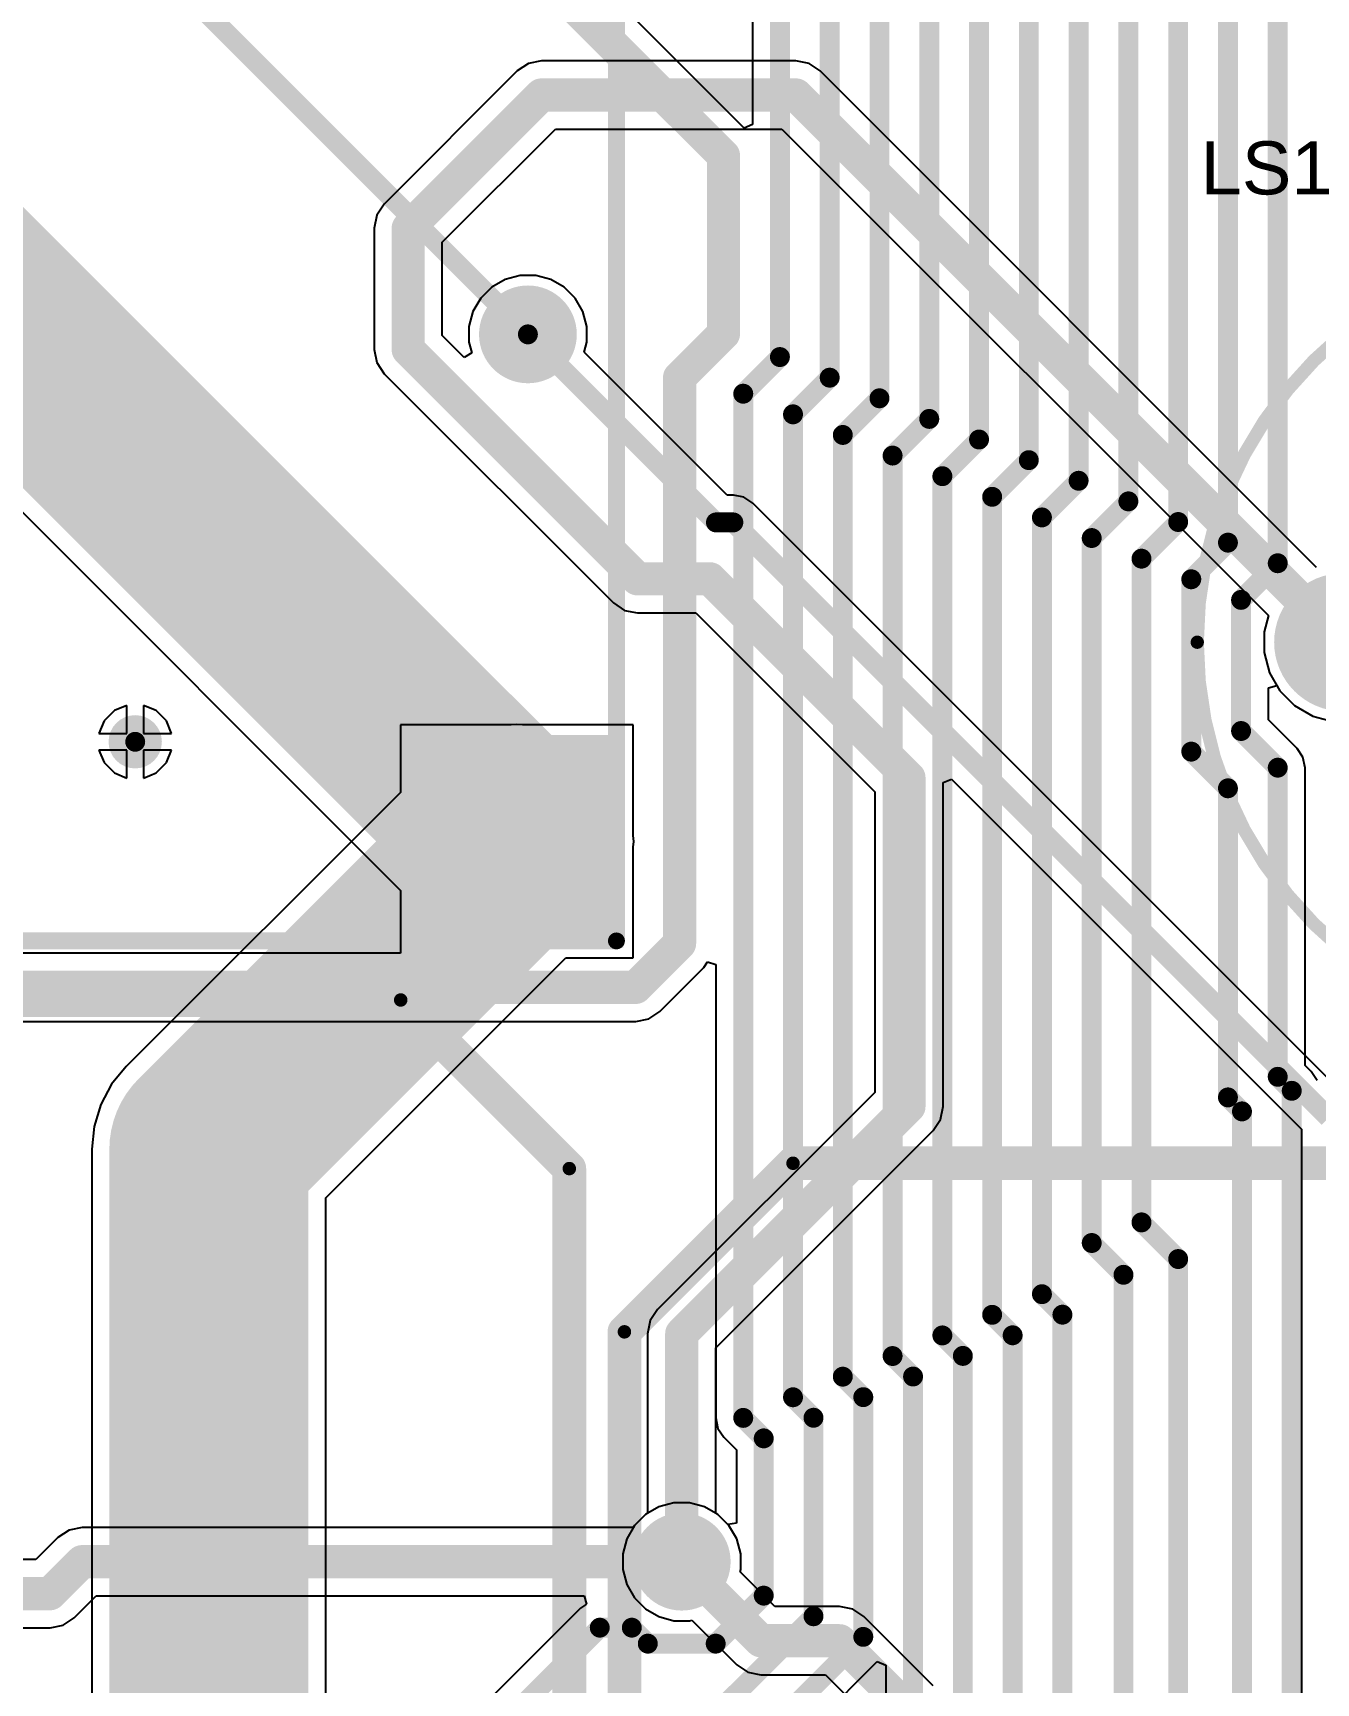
# Model space of a CAD drawing. Header units: inches. Extents: x -0.01 to 4.3, y -0.01 to 7.88.
# Drawn here: x 1.809 to 2.57, y 2.296 to 3.275 of the extents above; entities that cross this region are included whole.
import ezdxf

# ---------------------------------------------------------------- set-up
doc = ezdxf.new("R2010")
doc.units = ezdxf.units.IN
doc.header["$MEASUREMENT"] = 0
for name, color, linetype in [('Bottom Layer', 5, 'Continuous'), ('Bottom Solder', 6, 'Continuous'), ('Multi-Layer', 9, 'Continuous'), ('Pad Holes', 156, 'Continuous'), ('Route Tool Path', 56, 'Continuous'), ('Top Layer', 1, 'Continuous'), ('Top Overlay', 2, 'Continuous'), ('Top Solder', 216, 'Continuous'), ('Via Holes', 16, 'Continuous')]:
    doc.layers.add(name, color=color, linetype=linetype)
doc.styles.add('Arial', font='', dxfattribs={"height": 0.2})
doc.styles.get('Arial').set_extended_font_data('Arial')

# ---------------------------------------------------------------- blocks, each defined once
blk = doc.blocks.new('B______12___25')
at = {"layer": 'Bottom Layer'}
h = blk.add_hatch(color=5, dxfattribs=at)
edge = h.paths.add_edge_path()
edge.add_arc((-0.14961, 0), 0.037, 0, 360)
h = blk.add_hatch(color=5, dxfattribs=at)
edge = h.paths.add_edge_path()
edge.add_arc((0.14961, 0), 0.037, 0, 360)
at = {"layer": 'Bottom Solder'}
h = blk.add_hatch(color=6, dxfattribs=at)
edge = h.paths.add_edge_path()
edge.add_arc((-0.14961, 0), 0.041, 0, 360)
h = blk.add_hatch(color=6, dxfattribs=at)
edge = h.paths.add_edge_path()
edge.add_arc((0.14961, 0), 0.041, 0, 360)
at = {"layer": 'Multi-Layer'}
h = blk.add_hatch(color=9, dxfattribs=at)
edge = h.paths.add_edge_path()
edge.add_arc((-0.14961, 0), 0.037, 0, 360)
h = blk.add_hatch(color=9, dxfattribs=at)
edge = h.paths.add_edge_path()
edge.add_arc((0.14961, 0), 0.037, 0, 360)
at = {"layer": 'Pad Holes'}
h = blk.add_hatch(color=7, dxfattribs=at)
edge = h.paths.add_edge_path()
edge.add_arc((-0.14961, 0), 0.02, 0, 360)
h = blk.add_hatch(color=7, dxfattribs=at)
edge = h.paths.add_edge_path()
edge.add_arc((0.14961, 0), 0.02, 0, 360)
at = {"layer": 'Top Layer'}
h = blk.add_hatch(color=1, dxfattribs=at)
edge = h.paths.add_edge_path()
edge.add_arc((-0.14961, 0), 0.037, 0, 360)
h = blk.add_hatch(color=1, dxfattribs=at)
edge = h.paths.add_edge_path()
edge.add_arc((0.14961, 0), 0.037, 0, 360)
at = {"layer": 'Top Solder'}
h = blk.add_hatch(color=216, dxfattribs=at)
edge = h.paths.add_edge_path()
edge.add_arc((-0.14961, 0), 0.041, 0, 360)
h = blk.add_hatch(color=216, dxfattribs=at)
edge = h.paths.add_edge_path()
edge.add_arc((0.14961, 0), 0.041, 0, 360)
at = {"layer": 'Top Overlay'}
for points in [[(0.23622, 0, 0.00787, 0.00787, 1), (-0.23622, 0, 0.00787, 0.00787, 1)], [(-0.23819, 0, 0.00394, 0.00394, 1), (-0.23425, 0, 0.00394, 0.00394, 1)], [(0.23425, 0, 0.00394, 0.00394, 1), (0.23819, 0, 0.00394, 0.00394, 1)]]:
    blk.add_lwpolyline(points, format="xyseb", close=True, dxfattribs=at)
blk = doc.blocks.new('DC_DC_B_____33')
at = {"layer": 'Bottom Layer'}
blk.add_hatch(color=5, dxfattribs=at).paths.add_polyline_path([(0, 0.90551), (0.11811, 0.90551), (0.11811, 0.7874), (0, 0.7874)])
at = {"layer": 'Bottom Solder'}
blk.add_hatch(color=6, dxfattribs=at).paths.add_polyline_path([(-0.004, 0.90951), (0.12211, 0.90951), (0.12211, 0.7834), (-0.004, 0.7834)])
at = {"layer": 'Multi-Layer'}
blk.add_hatch(color=9, dxfattribs=at).paths.add_polyline_path([(0, 0.90551), (0.11811, 0.90551), (0.11811, 0.7874), (0, 0.7874)])
at = {"layer": 'Pad Holes'}
h = blk.add_hatch(color=7, dxfattribs=at)
edge = h.paths.add_edge_path()
edge.add_arc((0.05906, 0.84646), 0.02953, 0, 360)
at = {"layer": 'Top Layer'}
blk.add_hatch(color=1, dxfattribs=at).paths.add_polyline_path([(0, 0.90551), (0.11811, 0.90551), (0.11811, 0.7874), (0, 0.7874)])
at = {"layer": 'Top Solder'}
blk.add_hatch(color=216, dxfattribs=at).paths.add_polyline_path([(-0.004, 0.90951), (0.12211, 0.90951), (0.12211, 0.7834), (-0.004, 0.7834)])
at = {"layer": 'Top Overlay'}
for points in [[(2.12598, 0.90551, 0.01, 0.01, 0), (0, 0.90551, 0.01, 0.01, 0)], [(0, 0.90551, 0.01, 0.01, 0), (0, 0, 0.01, 0.01, 0)]]:
    blk.add_lwpolyline(points, format="xyseb", dxfattribs=at)
blk.add_lwpolyline([(-0.0025, 0.90551, 0.005, 0.005, 1), (0.0025, 0.90551, 0.005, 0.005, 1)], format="xyseb", close=True, dxfattribs=at)
blk.add_lwpolyline([(-0.0025, 0.90551, 0.005, 0.005, 1), (0.0025, 0.90551, 0.005, 0.005, 1)], format="xyseb", close=True, dxfattribs=at)
blk = doc.blocks.new('M_______M____S______34')
at = {"layer": 'Route Tool Path'}
for points in [[(-0.95, 1.175, 0.008, 0.008, 0), (0.95, 1.175, 0.008, 0.008, 0)], [(0.95, 1.175, 0.008, 0.008, 0), (1.05, 1.075, 0.008, 0.008, 0)], [(1.05, -1.025, 0.008, 0.008, 0), (1.05, 1.075, 0.008, 0.008, 0)]]:
    blk.add_lwpolyline(points, format="xyseb", dxfattribs=at)
for points in [[(0.948, 1.175, 0.004, 0.004, 1), (0.952, 1.175, 0.004, 0.004, 1)], [(0.948, 1.175, 0.004, 0.004, 1), (0.952, 1.175, 0.004, 0.004, 1)], [(1.048, 1.075, 0.004, 0.004, 1), (1.052, 1.075, 0.004, 0.004, 1)], [(1.048, 1.075, 0.004, 0.004, 1), (1.052, 1.075, 0.004, 0.004, 1)]]:
    blk.add_lwpolyline(points, format="xyseb", close=True, dxfattribs=at)
at = {"layer": 'Top Overlay'}
for points in [[(-0.95, 1.175, 0.02, 0.02, 0), (0.95, 1.175, 0.02, 0.02, 0)], [(0.95, 1.175, 0.02, 0.02, 0), (1.05, 1.075, 0.02, 0.02, 0)], [(1.05, -1.025, 0.02, 0.02, 0), (1.05, 1.075, 0.02, 0.02, 0)]]:
    blk.add_lwpolyline(points, format="xyseb", dxfattribs=at)
for points in [[(0.945, 1.175, 0.01, 0.01, 1), (0.955, 1.175, 0.01, 0.01, 1)], [(0.945, 1.175, 0.01, 0.01, 1), (0.955, 1.175, 0.01, 0.01, 1)], [(1.045, 1.075, 0.01, 0.01, 1), (1.055, 1.075, 0.01, 0.01, 1)], [(1.045, 1.075, 0.01, 0.01, 1), (1.055, 1.075, 0.01, 0.01, 1)]]:
    blk.add_lwpolyline(points, format="xyseb", close=True, dxfattribs=at)
blk = doc.blocks.new('M_______M____S______35')
at = {"layer": 'Route Tool Path'}
for points in [[(-1.05, 1.075, 0.008, 0.008, 0), (-0.95, 1.175, 0.008, 0.008, 0)], [(-0.95, 1.175, 0.008, 0.008, 0), (0.95, 1.175, 0.008, 0.008, 0)], [(-1.05, -1.075, 0.008, 0.008, 0), (-1.05, 1.075, 0.008, 0.008, 0)]]:
    blk.add_lwpolyline(points, format="xyseb", dxfattribs=at)
for points in [[(-0.952, 1.175, 0.004, 0.004, 1), (-0.948, 1.175, 0.004, 0.004, 1)], [(-0.952, 1.175, 0.004, 0.004, 1), (-0.948, 1.175, 0.004, 0.004, 1)], [(-1.052, 1.075, 0.004, 0.004, 1), (-1.048, 1.075, 0.004, 0.004, 1)], [(-1.052, 1.075, 0.004, 0.004, 1), (-1.048, 1.075, 0.004, 0.004, 1)]]:
    blk.add_lwpolyline(points, format="xyseb", close=True, dxfattribs=at)
at = {"layer": 'Top Overlay'}
for points in [[(-1.05, 1.075, 0.02, 0.02, 0), (-0.95, 1.175, 0.02, 0.02, 0)], [(-0.95, 1.175, 0.02, 0.02, 0), (0.95, 1.175, 0.02, 0.02, 0)], [(-1.05, -1.075, 0.02, 0.02, 0), (-1.05, 1.075, 0.02, 0.02, 0)]]:
    blk.add_lwpolyline(points, format="xyseb", dxfattribs=at)
for points in [[(-0.955, 1.175, 0.01, 0.01, 1), (-0.945, 1.175, 0.01, 0.01, 1)], [(-0.955, 1.175, 0.01, 0.01, 1), (-0.945, 1.175, 0.01, 0.01, 1)], [(-1.055, 1.075, 0.01, 0.01, 1), (-1.045, 1.075, 0.01, 0.01, 1)], [(-1.055, 1.075, 0.01, 0.01, 1), (-1.045, 1.075, 0.01, 0.01, 1)]]:
    blk.add_lwpolyline(points, format="xyseb", close=True, dxfattribs=at)

msp = doc.modelspace()

# ---------------------------------------------------------------- hatches: boundary and pattern name
at = {"layer": 'Bottom Layer'}
h = msp.add_hatch(color=5, dxfattribs=at)
edge = h.paths.add_edge_path()
edge.add_arc((2.103, 3.096), 0.025, 0, 360)
h = msp.add_hatch(color=5, dxfattribs=at)
edge = h.paths.add_edge_path()
edge.add_arc((1.87008, 2.85433), 0.01181, 0, 360)
h = msp.add_hatch(color=5, dxfattribs=at)
edge = h.paths.add_edge_path()
edge.add_arc((2.19424, 2.368), 0.025, 0, 360)
at = {"layer": 'Bottom Solder'}
h = msp.add_hatch(color=6, dxfattribs=at)
edge = h.paths.add_edge_path()
edge.add_arc((2.103, 3.096), 0.029, 0, 360)
h = msp.add_hatch(color=6, dxfattribs=at)
edge = h.paths.add_edge_path()
edge.add_arc((1.87008, 2.85433), 0.01581, 0, 360)
h = msp.add_hatch(color=6, dxfattribs=at)
edge = h.paths.add_edge_path()
edge.add_arc((2.19424, 2.368), 0.029, 0, 360)
at = {"layer": 'Top Layer'}
h = msp.add_hatch(color=1, dxfattribs=at)
edge = h.paths.add_edge_path()
edge.add_arc((2.103, 3.096), 0.025, 0, 360)
h = msp.add_hatch(color=1, dxfattribs=at)
edge = h.paths.add_edge_path()
edge.add_arc((1.87008, 2.85433), 0.01181, 0, 360)
h = msp.add_hatch(color=1, dxfattribs=at)
edge = h.paths.add_edge_path()
edge.add_arc((2.19424, 2.368), 0.025, 0, 360)
at = {"layer": 'Top Solder'}
h = msp.add_hatch(color=216, dxfattribs=at)
edge = h.paths.add_edge_path()
edge.add_arc((2.103, 3.096), 0.029, 0, 360)
h = msp.add_hatch(color=216, dxfattribs=at)
edge = h.paths.add_edge_path()
edge.add_arc((1.87008, 2.85433), 0.01581, 0, 360)
h = msp.add_hatch(color=216, dxfattribs=at)
edge = h.paths.add_edge_path()
edge.add_arc((2.19424, 2.368), 0.029, 0, 360)
at = {"layer": 'Via Holes'}
h = msp.add_hatch(color=7, dxfattribs=at)
edge = h.paths.add_edge_path()
edge.add_arc((2.103, 3.096), 0.014, 0, 360)
h = msp.add_hatch(color=7, dxfattribs=at)
edge = h.paths.add_edge_path()
edge.add_arc((1.87008, 2.85433), 0.00591, 0, 360)
h = msp.add_hatch(color=7, dxfattribs=at)
edge = h.paths.add_edge_path()
edge.add_arc((2.19424, 2.368), 0.014, 0, 360)

# ---------------------------------------------------------------- linework, layer by layer
at = {"layer": 'Bottom Layer'}
for p, q in [((1.25015, 3.54345), (2.0274, 2.7662)), ((2.23625, 3.40437), (2.23625, 3.22043)), ((2.23125, 3.21836), (2.09021, 3.3594)), ((2.23625, 3.22043), (2.23125, 3.21836)), ((2.54221, 2.8863), (2.54721, 2.88764)), ((2.54721, 2.88764), (2.549, 2.88453)), ((2.54221, 2.86745), (2.54221, 2.8863)), ((2.549, 2.88453), (2.55776, 2.87578)), ((1.85772, 2.87282), (1.85159, 2.86669)), ((1.86508, 2.87587), (1.85772, 2.87282)), ((1.86508, 2.85933), (1.86508, 2.87587)), ((1.88243, 2.87282), (1.87508, 2.87587)), ((1.87508, 2.87587), (1.87508, 2.85933)), ((1.88857, 2.86669), (1.88243, 2.87282)), ((2.55776, 2.87578), (2.56847, 2.86959)), ((2.56847, 2.86959), (2.58043, 2.86639)), ((1.85159, 2.86669), (1.84854, 2.85933)), ((1.84854, 2.85933), (1.86508, 2.85933)), ((1.87508, 2.85933), (1.89162, 2.85933)), ((1.89162, 2.85933), (1.88857, 2.86669)), ((2.55921, 2.85045), (2.54221, 2.86745)), ((1.86508, 2.84933), (1.84854, 2.84933)), ((1.84854, 2.84933), (1.85159, 2.84198)), ((1.86508, 2.83279), (1.86508, 2.84933)), ((1.89162, 2.84933), (1.87508, 2.84933)), ((1.87508, 2.84933), (1.87508, 2.83279)), ((1.88857, 2.84198), (1.89162, 2.84933)), ((2.56272, 2.84519), (2.55921, 2.85045)), ((1.85159, 2.84198), (1.85772, 2.83584)), ((1.88243, 2.83584), (1.88857, 2.84198)), ((2.56396, 2.83898), (2.56272, 2.84519)), ((2.56396, 2.66235), (2.56396, 2.83898)), ((1.85772, 2.83584), (1.86508, 2.83279)), ((1.87508, 2.83279), (1.88243, 2.83584)), ((2.0274, 2.7662), (2.0274, 2.72889)), ((2.0274, 2.72889), (0.77872, 2.72889)), ((2.20727, 2.72039), (2.2095, 2.72373)), ((2.2095, 2.72373), (2.2145, 2.72221)), ((2.2145, 2.72221), (2.2145, 2.45329)), ((2.18123, 2.69436), (2.20727, 2.72039)), ((2.17467, 2.68997), (2.18123, 2.69436)), ((0.77034, 2.68843), (2.16693, 2.68843)), ((2.16693, 2.68843), (2.17467, 2.68997)), ((2.56752, 2.65878), (2.56396, 2.66235)), ((2.57104, 2.65352), (2.56752, 2.65878)), ((2.2145, 2.45329), (2.21573, 2.44708)), ((2.21573, 2.44708), (2.21925, 2.44182)), ((2.21925, 2.44182), (2.22665, 2.43442)), ((2.22665, 2.43442), (2.22665, 2.39094)), ((2.18073, 2.40061), (2.17275, 2.39601)), ((2.18964, 2.403), (2.18073, 2.40061)), ((2.19885, 2.403), (2.18964, 2.403)), ((2.20775, 2.40061), (2.19885, 2.403)), ((2.21573, 2.39601), (2.20775, 2.40061)), ((1.83856, 2.38823), (1.83082, 2.38669)), ((2.16551, 2.38823), (1.83856, 2.38823)), ((2.16624, 2.38949), (2.16551, 2.38823)), ((2.17275, 2.39601), (2.16624, 2.38949)), ((2.22165, 2.39009), (2.21573, 2.39601)), ((2.22665, 2.39094), (2.22165, 2.39009)), ((1.82425, 2.38231), (1.81118, 2.36923)), ((1.83082, 2.38669), (1.82425, 2.38231)), ((1.81118, 2.36923), (1.49273, 2.36923)), ((1.83387, 2.33469), (1.84694, 2.34777)), ((1.84694, 2.34777), (2.13629, 2.34777)), ((2.13415, 2.34033), (2.0809, 2.28708)), ((2.13781, 2.34277), (2.13415, 2.34033)), ((2.13629, 2.34777), (2.13781, 2.34277)), ((1.81956, 2.32877), (1.8273, 2.33031)), ((1.8273, 2.33031), (1.83387, 2.33469)), ((1.49273, 2.32877), (1.81956, 2.32877)), ((2.20179, 2.20034), (2.31023, 2.30877)), ((2.31023, 2.30877), (2.31523, 2.3067)), ((2.31523, 2.3067), (2.31523, 2.19168))]:
    msp.add_line(p, q, dxfattribs=at)
for points in [[(1.73796, 3.68304, 0.01969, 0.01969, 0), (2.219, 3.202, 0.01969, 0.01969, 0)], [(1.29921, 3.59252, 0.11811, 0.11811, 0), (2.09646, 2.79528, 0.11811, 0.11811, 0)], [(1.7419, 3.4571, 0.01181, 0.01181, 0), (2.103, 3.096, 0.01181, 0.01181, 0)], [(2.25246, 3.08255, 0.01181, 0.01181, 0), (2.25246, 3.40437, 0.01181, 0.01181, 0)], [(2.28199, 3.07032, 0.01181, 0.01181, 0), (2.28199, 3.39214, 0.01181, 0.01181, 0)], [(2.31152, 3.05809, 0.01181, 0.01181, 0), (2.31152, 3.37991, 0.01181, 0.01181, 0)], [(2.34105, 3.04586, 0.01181, 0.01181, 0), (2.34105, 3.36768, 0.01181, 0.01181, 0)], [(2.37057, 3.03363, 0.01181, 0.01181, 0), (2.37057, 3.35545, 0.01181, 0.01181, 0)], [(2.4001, 3.0214, 0.01181, 0.01181, 0), (2.4001, 3.34322, 0.01181, 0.01181, 0)], [(2.42963, 3.00917, 0.01181, 0.01181, 0), (2.42963, 3.33099, 0.01181, 0.01181, 0)], [(2.45916, 2.99694, 0.01181, 0.01181, 0), (2.45916, 3.31876, 0.01181, 0.01181, 0)], [(2.48868, 2.9847, 0.01181, 0.01181, 0), (2.48868, 3.30653, 0.01181, 0.01181, 0)], [(2.51821, 2.97247, 0.01181, 0.01181, 0), (2.51821, 3.29429, 0.01181, 0.01181, 0)], [(2.54774, 2.96024, 0.01181, 0.01181, 0), (2.54774, 3.28206, 0.01181, 0.01181, 0)], [(2.219, 3.09641, 0.01969, 0.01969, 0), (2.219, 3.202, 0.01969, 0.01969, 0)], [(2.19296, 3.07037, 0.01969, 0.01969, 0), (2.219, 3.09641, 0.01969, 0.01969, 0)], [(2.23072, 3.0608, 0.01181, 0.01181, 0), (2.25246, 3.08255, 0.01181, 0.01181, 0)], [(2.19296, 2.7347, 0.01969, 0.01969, 0), (2.19296, 3.07037, 0.01969, 0.01969, 0)], [(2.26024, 3.04857, 0.01181, 0.01181, 0), (2.28199, 3.07032, 0.01181, 0.01181, 0)], [(2.23072, 2.45329, 0.01181, 0.01181, 0), (2.23072, 3.0608, 0.01181, 0.01181, 0)], [(2.28977, 3.03634, 0.01181, 0.01181, 0), (2.31152, 3.05809, 0.01181, 0.01181, 0)], [(2.26024, 2.46552, 0.01181, 0.01181, 0), (2.26024, 3.04857, 0.01181, 0.01181, 0)], [(2.3193, 3.02411, 0.01181, 0.01181, 0), (2.34105, 3.04586, 0.01181, 0.01181, 0)], [(2.28977, 2.47775, 0.01181, 0.01181, 0), (2.28977, 3.03634, 0.01181, 0.01181, 0)], [(2.34883, 3.01188, 0.01181, 0.01181, 0), (2.37057, 3.03363, 0.01181, 0.01181, 0)], [(2.3193, 2.48998, 0.01181, 0.01181, 0), (2.3193, 3.02411, 0.01181, 0.01181, 0)], [(2.37835, 2.99965, 0.01181, 0.01181, 0), (2.4001, 3.0214, 0.01181, 0.01181, 0)], [(2.34883, 2.50221, 0.01181, 0.01181, 0), (2.34883, 3.01188, 0.01181, 0.01181, 0)], [(2.40788, 2.98742, 0.01181, 0.01181, 0), (2.42963, 3.00917, 0.01181, 0.01181, 0)], [(2.37835, 2.51444, 0.01181, 0.01181, 0), (2.37835, 2.99965, 0.01181, 0.01181, 0)], [(2.43741, 2.97519, 0.01181, 0.01181, 0), (2.45916, 2.99694, 0.01181, 0.01181, 0)], [(2.40788, 2.52667, 0.01181, 0.01181, 0), (2.40788, 2.98742, 0.01181, 0.01181, 0)], [(2.46694, 2.96296, 0.01181, 0.01181, 0), (2.48868, 2.9847, 0.01181, 0.01181, 0)], [(2.43741, 2.55703, 0.01181, 0.01181, 0), (2.43741, 2.97519, 0.01181, 0.01181, 0)], [(2.49646, 2.95073, 0.01181, 0.01181, 0), (2.51821, 2.97247, 0.01181, 0.01181, 0)], [(2.46694, 2.56926, 0.01181, 0.01181, 0), (2.46694, 2.96296, 0.01181, 0.01181, 0)], [(2.52599, 2.9385, 0.01181, 0.01181, 0), (2.54774, 2.96024, 0.01181, 0.01181, 0)], [(2.49646, 2.8485, 0.01181, 0.01181, 0), (2.49646, 2.95073, 0.01181, 0.01181, 0)], [(2.52599, 2.86073, 0.01181, 0.01181, 0), (2.52599, 2.9385, 0.01181, 0.01181, 0)], [(2.52599, 2.86073, 0.01181, 0.01181, 0), (2.54774, 2.83898, 0.01181, 0.01181, 0)], [(2.49646, 2.8485, 0.01181, 0.01181, 0), (2.51821, 2.82675, 0.01181, 0.01181, 0)], [(2.54774, 2.65563, 0.01181, 0.01181, 0), (2.54774, 2.83898, 0.01181, 0.01181, 0)], [(2.51821, 2.6434, 0.01181, 0.01181, 0), (2.51821, 2.82675, 0.01181, 0.01181, 0)], [(2.16693, 2.70866, 0.01969, 0.01969, 0), (2.19296, 2.7347, 0.01969, 0.01969, 0)], [(0.77034, 2.70866, 0.01969, 0.01969, 0), (2.16693, 2.70866, 0.01969, 0.01969, 0)], [(2.54774, 2.65563, 0.01181, 0.01181, 0), (2.55606, 2.64732, 0.01181, 0.01181, 0)], [(2.55606, 0.85674, 0.01181, 0.01181, 0), (2.55606, 2.64732, 0.01181, 0.01181, 0)], [(2.51821, 2.6434, 0.01181, 0.01181, 0), (2.52653, 2.63509, 0.01181, 0.01181, 0)], [(2.52653, 0.92722, 0.01181, 0.01181, 0), (2.52653, 2.63509, 0.01181, 0.01181, 0)], [(2.46694, 2.56926, 0.01181, 0.01181, 0), (2.48868, 2.54752, 0.01181, 0.01181, 0)], [(2.43741, 2.55703, 0.01181, 0.01181, 0), (2.45626, 2.53818, 0.01181, 0.01181, 0)], [(2.48868, 2.04823, 0.01181, 0.01181, 0), (2.48868, 2.54752, 0.01181, 0.01181, 0)], [(2.45626, 0.99526, 0.01181, 0.01181, 0), (2.45626, 2.53818, 0.01181, 0.01181, 0)], [(2.40788, 2.52667, 0.01181, 0.01181, 0), (2.42003, 2.51452, 0.01181, 0.01181, 0)], [(2.37835, 2.51444, 0.01181, 0.01181, 0), (2.3905, 2.50229, 0.01181, 0.01181, 0)], [(2.42003, 2.05377, 0.01181, 0.01181, 0), (2.42003, 2.51452, 0.01181, 0.01181, 0)], [(2.34883, 2.50221, 0.01181, 0.01181, 0), (2.36098, 2.49006, 0.01181, 0.01181, 0)], [(2.3905, 2.14512, 0.01181, 0.01181, 0), (2.3905, 2.50229, 0.01181, 0.01181, 0)], [(2.3193, 2.48998, 0.01181, 0.01181, 0), (2.33145, 2.47783, 0.01181, 0.01181, 0)], [(2.36098, 2.17273, 0.01181, 0.01181, 0), (2.36098, 2.49006, 0.01181, 0.01181, 0)], [(2.28977, 2.47775, 0.01181, 0.01181, 0), (2.30192, 2.4656, 0.01181, 0.01181, 0)], [(2.33145, 2.18496, 0.01181, 0.01181, 0), (2.33145, 2.47783, 0.01181, 0.01181, 0)], [(2.26024, 2.46552, 0.01181, 0.01181, 0), (2.27239, 2.45337, 0.01181, 0.01181, 0)], [(2.30192, 2.3234, 0.01181, 0.01181, 0), (2.30192, 2.4656, 0.01181, 0.01181, 0)], [(2.23072, 2.45329, 0.01181, 0.01181, 0), (2.24287, 2.44114, 0.01181, 0.01181, 0)], [(2.27239, 2.33563, 0.01181, 0.01181, 0), (2.27239, 2.45337, 0.01181, 0.01181, 0)], [(2.24287, 2.34786, 0.01181, 0.01181, 0), (2.24287, 2.44114, 0.01181, 0.01181, 0)], [(1.81956, 2.349, 0.01969, 0.01969, 0), (1.83856, 2.368, 0.01969, 0.01969, 0)], [(1.83856, 2.368, 0.01969, 0.01969, 0), (2.19424, 2.368, 0.01969, 0.01969, 0)], [(1.464, 2.349, 0.01969, 0.01969, 0), (1.81956, 2.349, 0.01969, 0.01969, 0)], [(2.21438, 2.31938, 0.01181, 0.01181, 0), (2.24287, 2.34786, 0.01181, 0.01181, 0)], [(2.17809, 2.24133, 0.01181, 0.01181, 0), (2.27239, 2.33563, 0.01181, 0.01181, 0)], [(2.08762, 2.27086, 0.01181, 0.01181, 0), (2.14562, 2.32886, 0.01181, 0.01181, 0)], [(2.14562, 2.32886, 0.01181, 0.01181, 0), (2.16462, 2.32886, 0.01181, 0.01181, 0)], [(2.16462, 2.32886, 0.01181, 0.01181, 0), (2.1741, 2.31938, 0.01181, 0.01181, 0)], [(2.1741, 2.31938, 0.01181, 0.01181, 0), (2.21438, 2.31938, 0.01181, 0.01181, 0)], [(2.19033, 2.2118, 0.01181, 0.01181, 0), (2.30192, 2.3234, 0.01181, 0.01181, 0)]]:
    msp.add_lwpolyline(points, format="xyseb", dxfattribs=at)
for points in [[(2.21408, 3.202, 0.00984, 0.00984, 1), (2.22392, 3.202, 0.00984, 0.00984, 1)], [(2.21408, 3.202, 0.00984, 0.00984, 1), (2.22392, 3.202, 0.00984, 0.00984, 1)], [(2.21408, 3.09641, 0.00984, 0.00984, 1), (2.22392, 3.09641, 0.00984, 0.00984, 1)], [(2.21408, 3.09641, 0.00984, 0.00984, 1), (2.22392, 3.09641, 0.00984, 0.00984, 1)], [(2.10005, 3.096, 0.00591, 0.00591, 1), (2.10595, 3.096, 0.00591, 0.00591, 1)], [(2.24951, 3.08255, 0.00591, 0.00591, 1), (2.25542, 3.08255, 0.00591, 0.00591, 1)], [(2.24951, 3.08255, 0.00591, 0.00591, 1), (2.25542, 3.08255, 0.00591, 0.00591, 1)], [(2.18804, 3.07037, 0.00984, 0.00984, 1), (2.19788, 3.07037, 0.00984, 0.00984, 1)], [(2.18804, 3.07037, 0.00984, 0.00984, 1), (2.19788, 3.07037, 0.00984, 0.00984, 1)], [(2.27904, 3.07032, 0.00591, 0.00591, 1), (2.28494, 3.07032, 0.00591, 0.00591, 1)], [(2.27904, 3.07032, 0.00591, 0.00591, 1), (2.28494, 3.07032, 0.00591, 0.00591, 1)], [(2.22776, 3.0608, 0.00591, 0.00591, 1), (2.23367, 3.0608, 0.00591, 0.00591, 1)], [(2.22776, 3.0608, 0.00591, 0.00591, 1), (2.23367, 3.0608, 0.00591, 0.00591, 1)], [(2.30857, 3.05809, 0.00591, 0.00591, 1), (2.31447, 3.05809, 0.00591, 0.00591, 1)], [(2.30857, 3.05809, 0.00591, 0.00591, 1), (2.31447, 3.05809, 0.00591, 0.00591, 1)], [(2.25729, 3.04857, 0.00591, 0.00591, 1), (2.2632, 3.04857, 0.00591, 0.00591, 1)], [(2.25729, 3.04857, 0.00591, 0.00591, 1), (2.2632, 3.04857, 0.00591, 0.00591, 1)], [(2.33809, 3.04586, 0.00591, 0.00591, 1), (2.344, 3.04586, 0.00591, 0.00591, 1)], [(2.33809, 3.04586, 0.00591, 0.00591, 1), (2.344, 3.04586, 0.00591, 0.00591, 1)], [(2.28682, 3.03634, 0.00591, 0.00591, 1), (2.29272, 3.03634, 0.00591, 0.00591, 1)], [(2.28682, 3.03634, 0.00591, 0.00591, 1), (2.29272, 3.03634, 0.00591, 0.00591, 1)], [(2.36762, 3.03363, 0.00591, 0.00591, 1), (2.37353, 3.03363, 0.00591, 0.00591, 1)], [(2.36762, 3.03363, 0.00591, 0.00591, 1), (2.37353, 3.03363, 0.00591, 0.00591, 1)], [(2.31635, 3.02411, 0.00591, 0.00591, 1), (2.32225, 3.02411, 0.00591, 0.00591, 1)], [(2.31635, 3.02411, 0.00591, 0.00591, 1), (2.32225, 3.02411, 0.00591, 0.00591, 1)], [(2.39715, 3.0214, 0.00591, 0.00591, 1), (2.40305, 3.0214, 0.00591, 0.00591, 1)], [(2.39715, 3.0214, 0.00591, 0.00591, 1), (2.40305, 3.0214, 0.00591, 0.00591, 1)], [(2.34587, 3.01188, 0.00591, 0.00591, 1), (2.35178, 3.01188, 0.00591, 0.00591, 1)], [(2.34587, 3.01188, 0.00591, 0.00591, 1), (2.35178, 3.01188, 0.00591, 0.00591, 1)], [(2.42668, 3.00917, 0.00591, 0.00591, 1), (2.43258, 3.00917, 0.00591, 0.00591, 1)], [(2.42668, 3.00917, 0.00591, 0.00591, 1), (2.43258, 3.00917, 0.00591, 0.00591, 1)], [(2.3754, 2.99965, 0.00591, 0.00591, 1), (2.38131, 2.99965, 0.00591, 0.00591, 1)], [(2.3754, 2.99965, 0.00591, 0.00591, 1), (2.38131, 2.99965, 0.00591, 0.00591, 1)], [(2.4562, 2.99694, 0.00591, 0.00591, 1), (2.46211, 2.99694, 0.00591, 0.00591, 1)], [(2.4562, 2.99694, 0.00591, 0.00591, 1), (2.46211, 2.99694, 0.00591, 0.00591, 1)], [(2.40493, 2.98742, 0.00591, 0.00591, 1), (2.41083, 2.98742, 0.00591, 0.00591, 1)], [(2.40493, 2.98742, 0.00591, 0.00591, 1), (2.41083, 2.98742, 0.00591, 0.00591, 1)], [(2.48573, 2.9847, 0.00591, 0.00591, 1), (2.49164, 2.9847, 0.00591, 0.00591, 1)], [(2.48573, 2.9847, 0.00591, 0.00591, 1), (2.49164, 2.9847, 0.00591, 0.00591, 1)], [(2.43446, 2.97519, 0.00591, 0.00591, 1), (2.44036, 2.97519, 0.00591, 0.00591, 1)], [(2.43446, 2.97519, 0.00591, 0.00591, 1), (2.44036, 2.97519, 0.00591, 0.00591, 1)], [(2.51526, 2.97247, 0.00591, 0.00591, 1), (2.52116, 2.97247, 0.00591, 0.00591, 1)], [(2.51526, 2.97247, 0.00591, 0.00591, 1), (2.52116, 2.97247, 0.00591, 0.00591, 1)], [(2.46398, 2.96296, 0.00591, 0.00591, 1), (2.46989, 2.96296, 0.00591, 0.00591, 1)], [(2.46398, 2.96296, 0.00591, 0.00591, 1), (2.46989, 2.96296, 0.00591, 0.00591, 1)], [(2.54479, 2.96024, 0.00591, 0.00591, 1), (2.55069, 2.96024, 0.00591, 0.00591, 1)], [(2.54479, 2.96024, 0.00591, 0.00591, 1), (2.55069, 2.96024, 0.00591, 0.00591, 1)], [(2.49351, 2.95073, 0.00591, 0.00591, 1), (2.49942, 2.95073, 0.00591, 0.00591, 1)], [(2.49351, 2.95073, 0.00591, 0.00591, 1), (2.49942, 2.95073, 0.00591, 0.00591, 1)], [(2.52304, 2.9385, 0.00591, 0.00591, 1), (2.52894, 2.9385, 0.00591, 0.00591, 1)], [(2.52304, 2.9385, 0.00591, 0.00591, 1), (2.52894, 2.9385, 0.00591, 0.00591, 1)], [(2.52304, 2.86073, 0.00591, 0.00591, 1), (2.52894, 2.86073, 0.00591, 0.00591, 1)], [(2.52304, 2.86073, 0.00591, 0.00591, 1), (2.52894, 2.86073, 0.00591, 0.00591, 1)], [(2.06693, 2.79528, 0.05906, 0.05906, 1), (2.12598, 2.79528, 0.05906, 0.05906, 1)], [(2.49351, 2.8485, 0.00591, 0.00591, 1), (2.49942, 2.8485, 0.00591, 0.00591, 1)], [(2.49351, 2.8485, 0.00591, 0.00591, 1), (2.49942, 2.8485, 0.00591, 0.00591, 1)], [(2.54479, 2.83898, 0.00591, 0.00591, 1), (2.55069, 2.83898, 0.00591, 0.00591, 1)], [(2.54479, 2.83898, 0.00591, 0.00591, 1), (2.55069, 2.83898, 0.00591, 0.00591, 1)], [(2.51526, 2.82675, 0.00591, 0.00591, 1), (2.52116, 2.82675, 0.00591, 0.00591, 1)], [(2.51526, 2.82675, 0.00591, 0.00591, 1), (2.52116, 2.82675, 0.00591, 0.00591, 1)], [(2.18804, 2.7347, 0.00984, 0.00984, 1), (2.19788, 2.7347, 0.00984, 0.00984, 1)], [(2.18804, 2.7347, 0.00984, 0.00984, 1), (2.19788, 2.7347, 0.00984, 0.00984, 1)], [(2.16201, 2.70866, 0.00984, 0.00984, 1), (2.17185, 2.70866, 0.00984, 0.00984, 1)], [(2.16201, 2.70866, 0.00984, 0.00984, 1), (2.17185, 2.70866, 0.00984, 0.00984, 1)], [(2.54479, 2.65563, 0.00591, 0.00591, 1), (2.55069, 2.65563, 0.00591, 0.00591, 1)], [(2.54479, 2.65563, 0.00591, 0.00591, 1), (2.55069, 2.65563, 0.00591, 0.00591, 1)], [(2.5531, 2.64732, 0.00591, 0.00591, 1), (2.55901, 2.64732, 0.00591, 0.00591, 1)], [(2.5531, 2.64732, 0.00591, 0.00591, 1), (2.55901, 2.64732, 0.00591, 0.00591, 1)], [(2.51526, 2.6434, 0.00591, 0.00591, 1), (2.52116, 2.6434, 0.00591, 0.00591, 1)], [(2.51526, 2.6434, 0.00591, 0.00591, 1), (2.52116, 2.6434, 0.00591, 0.00591, 1)], [(2.52357, 2.63509, 0.00591, 0.00591, 1), (2.52948, 2.63509, 0.00591, 0.00591, 1)], [(2.52357, 2.63509, 0.00591, 0.00591, 1), (2.52948, 2.63509, 0.00591, 0.00591, 1)], [(2.46398, 2.56926, 0.00591, 0.00591, 1), (2.46989, 2.56926, 0.00591, 0.00591, 1)], [(2.46398, 2.56926, 0.00591, 0.00591, 1), (2.46989, 2.56926, 0.00591, 0.00591, 1)], [(2.43446, 2.55703, 0.00591, 0.00591, 1), (2.44036, 2.55703, 0.00591, 0.00591, 1)], [(2.43446, 2.55703, 0.00591, 0.00591, 1), (2.44036, 2.55703, 0.00591, 0.00591, 1)], [(2.48573, 2.54752, 0.00591, 0.00591, 1), (2.49164, 2.54752, 0.00591, 0.00591, 1)], [(2.48573, 2.54752, 0.00591, 0.00591, 1), (2.49164, 2.54752, 0.00591, 0.00591, 1)], [(2.45331, 2.53818, 0.00591, 0.00591, 1), (2.45921, 2.53818, 0.00591, 0.00591, 1)], [(2.45331, 2.53818, 0.00591, 0.00591, 1), (2.45921, 2.53818, 0.00591, 0.00591, 1)], [(2.40493, 2.52667, 0.00591, 0.00591, 1), (2.41083, 2.52667, 0.00591, 0.00591, 1)], [(2.40493, 2.52667, 0.00591, 0.00591, 1), (2.41083, 2.52667, 0.00591, 0.00591, 1)], [(2.3754, 2.51444, 0.00591, 0.00591, 1), (2.38131, 2.51444, 0.00591, 0.00591, 1)], [(2.3754, 2.51444, 0.00591, 0.00591, 1), (2.38131, 2.51444, 0.00591, 0.00591, 1)], [(2.41708, 2.51452, 0.00591, 0.00591, 1), (2.42298, 2.51452, 0.00591, 0.00591, 1)], [(2.41708, 2.51452, 0.00591, 0.00591, 1), (2.42298, 2.51452, 0.00591, 0.00591, 1)], [(2.34587, 2.50221, 0.00591, 0.00591, 1), (2.35178, 2.50221, 0.00591, 0.00591, 1)], [(2.34587, 2.50221, 0.00591, 0.00591, 1), (2.35178, 2.50221, 0.00591, 0.00591, 1)], [(2.38755, 2.50229, 0.00591, 0.00591, 1), (2.39346, 2.50229, 0.00591, 0.00591, 1)], [(2.38755, 2.50229, 0.00591, 0.00591, 1), (2.39346, 2.50229, 0.00591, 0.00591, 1)], [(2.31635, 2.48998, 0.00591, 0.00591, 1), (2.32225, 2.48998, 0.00591, 0.00591, 1)], [(2.31635, 2.48998, 0.00591, 0.00591, 1), (2.32225, 2.48998, 0.00591, 0.00591, 1)], [(2.35802, 2.49006, 0.00591, 0.00591, 1), (2.36393, 2.49006, 0.00591, 0.00591, 1)], [(2.35802, 2.49006, 0.00591, 0.00591, 1), (2.36393, 2.49006, 0.00591, 0.00591, 1)], [(2.28682, 2.47775, 0.00591, 0.00591, 1), (2.29272, 2.47775, 0.00591, 0.00591, 1)], [(2.28682, 2.47775, 0.00591, 0.00591, 1), (2.29272, 2.47775, 0.00591, 0.00591, 1)], [(2.3285, 2.47783, 0.00591, 0.00591, 1), (2.3344, 2.47783, 0.00591, 0.00591, 1)], [(2.3285, 2.47783, 0.00591, 0.00591, 1), (2.3344, 2.47783, 0.00591, 0.00591, 1)], [(2.25729, 2.46552, 0.00591, 0.00591, 1), (2.2632, 2.46552, 0.00591, 0.00591, 1)], [(2.25729, 2.46552, 0.00591, 0.00591, 1), (2.2632, 2.46552, 0.00591, 0.00591, 1)], [(2.29897, 2.4656, 0.00591, 0.00591, 1), (2.30487, 2.4656, 0.00591, 0.00591, 1)], [(2.29897, 2.4656, 0.00591, 0.00591, 1), (2.30487, 2.4656, 0.00591, 0.00591, 1)], [(2.22776, 2.45329, 0.00591, 0.00591, 1), (2.23367, 2.45329, 0.00591, 0.00591, 1)], [(2.22776, 2.45329, 0.00591, 0.00591, 1), (2.23367, 2.45329, 0.00591, 0.00591, 1)], [(2.26944, 2.45337, 0.00591, 0.00591, 1), (2.27535, 2.45337, 0.00591, 0.00591, 1)], [(2.26944, 2.45337, 0.00591, 0.00591, 1), (2.27535, 2.45337, 0.00591, 0.00591, 1)], [(2.23991, 2.44114, 0.00591, 0.00591, 1), (2.24582, 2.44114, 0.00591, 0.00591, 1)], [(2.23991, 2.44114, 0.00591, 0.00591, 1), (2.24582, 2.44114, 0.00591, 0.00591, 1)], [(1.83364, 2.368, 0.00984, 0.00984, 1), (1.84348, 2.368, 0.00984, 0.00984, 1)], [(1.83364, 2.368, 0.00984, 0.00984, 1), (1.84348, 2.368, 0.00984, 0.00984, 1)], [(2.18932, 2.368, 0.00984, 0.00984, 1), (2.19917, 2.368, 0.00984, 0.00984, 1)], [(1.81464, 2.349, 0.00984, 0.00984, 1), (1.82448, 2.349, 0.00984, 0.00984, 1)], [(1.81464, 2.349, 0.00984, 0.00984, 1), (1.82448, 2.349, 0.00984, 0.00984, 1)], [(2.23991, 2.34786, 0.00591, 0.00591, 1), (2.24582, 2.34786, 0.00591, 0.00591, 1)], [(2.23991, 2.34786, 0.00591, 0.00591, 1), (2.24582, 2.34786, 0.00591, 0.00591, 1)], [(2.26944, 2.33563, 0.00591, 0.00591, 1), (2.27535, 2.33563, 0.00591, 0.00591, 1)], [(2.26944, 2.33563, 0.00591, 0.00591, 1), (2.27535, 2.33563, 0.00591, 0.00591, 1)], [(2.14267, 2.32886, 0.00591, 0.00591, 1), (2.14857, 2.32886, 0.00591, 0.00591, 1)], [(2.14267, 2.32886, 0.00591, 0.00591, 1), (2.14857, 2.32886, 0.00591, 0.00591, 1)], [(2.16167, 2.32886, 0.00591, 0.00591, 1), (2.16757, 2.32886, 0.00591, 0.00591, 1)], [(2.16167, 2.32886, 0.00591, 0.00591, 1), (2.16757, 2.32886, 0.00591, 0.00591, 1)], [(2.17115, 2.31938, 0.00591, 0.00591, 1), (2.17706, 2.31938, 0.00591, 0.00591, 1)], [(2.17115, 2.31938, 0.00591, 0.00591, 1), (2.17706, 2.31938, 0.00591, 0.00591, 1)], [(2.21143, 2.31938, 0.00591, 0.00591, 1), (2.21734, 2.31938, 0.00591, 0.00591, 1)], [(2.21143, 2.31938, 0.00591, 0.00591, 1), (2.21734, 2.31938, 0.00591, 0.00591, 1)], [(2.29897, 2.3234, 0.00591, 0.00591, 1), (2.30487, 2.3234, 0.00591, 0.00591, 1)], [(2.29897, 2.3234, 0.00591, 0.00591, 1), (2.30487, 2.3234, 0.00591, 0.00591, 1)]]:
    msp.add_lwpolyline(points, format="xyseb", close=True, dxfattribs=at)
at = {"layer": 'Top Layer'}
for p, q in [((2.09669, 3.25231), (2.01769, 3.17331)), ((2.10326, 3.25669), (2.09669, 3.25231)), ((2.111, 3.25823), (2.10326, 3.25669)), ((2.262, 3.25823), (2.111, 3.25823)), ((2.26974, 3.25669), (2.262, 3.25823)), ((2.27631, 3.25231), (2.26974, 3.25669)), ((2.5708, 2.95781), (2.27631, 3.25231)), ((2.05223, 3.15062), (2.11938, 3.21777)), ((2.11938, 3.21777), (2.25362, 3.21777)), ((2.25362, 3.21777), (2.54219, 2.9292)), ((2.01769, 3.17331), (2.01331, 3.16674)), ((2.01331, 3.16674), (2.01177, 3.159)), ((2.01177, 3.159), (2.01177, 3.087)), ((2.05223, 3.09538), (2.05223, 3.15062)), ((2.08151, 3.12401), (2.07499, 3.11749)), ((2.08949, 3.12861), (2.08151, 3.12401)), ((2.09839, 3.131), (2.08949, 3.12861)), ((2.10761, 3.131), (2.09839, 3.131)), ((2.11651, 3.12861), (2.10761, 3.131)), ((2.12449, 3.12401), (2.11651, 3.12861)), ((2.13101, 3.11749), (2.12449, 3.12401)), ((2.07499, 3.11749), (2.07039, 3.10951)), ((2.13561, 3.10951), (2.13101, 3.11749)), ((2.07039, 3.10951), (2.068, 3.10061)), ((2.138, 3.10061), (2.13561, 3.10951)), ((2.06524, 3.08237), (2.05223, 3.09538)), ((2.068, 3.10061), (2.068, 3.09139)), ((2.138, 3.09139), (2.138, 3.10061)), ((2.01177, 3.087), (2.01331, 3.07926)), ((2.06972, 3.08496), (2.06524, 3.08237)), ((2.068, 3.09139), (2.06972, 3.08496)), ((2.13642, 3.08551), (2.138, 3.09139)), ((2.22125, 3.00068), (2.13642, 3.08551)), ((2.01331, 3.07926), (2.01769, 3.07269)), ((2.01769, 3.07269), (2.15369, 2.93669)), ((2.22486, 3.00068), (2.22125, 3.00068)), ((2.23107, 2.99945), (2.22486, 3.00068)), ((2.23633, 2.99593), (2.23107, 2.99945)), ((2.58634, 2.64592), (2.23633, 2.99593)), ((2.15369, 2.93669), (2.16026, 2.93231)), ((2.16026, 2.93231), (2.168, 2.93077)), ((2.168, 2.93077), (2.20262, 2.93077)), ((2.20262, 2.93077), (2.30877, 2.82462)), ((2.54219, 2.9292), (2.53961, 2.91957)), ((2.53961, 2.91957), (2.53961, 2.9072)), ((2.53961, 2.9072), (2.54282, 2.89524)), ((2.54282, 2.89524), (2.549, 2.88453)), ((2.549, 2.88453), (2.55776, 2.87578)), ((1.85772, 2.87282), (1.85159, 2.86669)), ((1.86508, 2.87587), (1.85772, 2.87282)), ((1.86508, 2.85933), (1.86508, 2.87587)), ((1.88243, 2.87282), (1.87508, 2.87587)), ((1.87508, 2.87587), (1.87508, 2.85933)), ((1.88857, 2.86669), (1.88243, 2.87282)), ((2.55776, 2.87578), (2.56847, 2.86959)), ((2.56847, 2.86959), (2.58043, 2.86639)), ((1.85159, 2.86669), (1.84854, 2.85933)), ((1.84854, 2.85933), (1.86508, 2.85933)), ((1.87508, 2.85933), (1.89162, 2.85933)), ((1.89162, 2.85933), (1.88857, 2.86669)), ((2.09306, 2.86433), (2.0274, 2.86433)), ((2.0274, 2.86433), (2.0274, 2.82435)), ((2.09646, 2.86466), (2.09306, 2.86433)), ((2.09985, 2.86433), (2.09646, 2.86466)), ((2.16551, 2.86433), (2.09985, 2.86433)), ((2.16551, 2.79867), (2.16551, 2.86433)), ((1.86508, 2.84933), (1.84854, 2.84933)), ((1.84854, 2.84933), (1.85159, 2.84198)), ((1.86508, 2.83279), (1.86508, 2.84933)), ((1.89162, 2.84933), (1.87508, 2.84933)), ((1.87508, 2.84933), (1.87508, 2.83279)), ((1.88857, 2.84198), (1.89162, 2.84933)), ((1.85159, 2.84198), (1.85772, 2.83584)), ((1.88243, 2.83584), (1.88857, 2.84198)), ((1.85772, 2.83584), (1.86508, 2.83279)), ((1.87508, 2.83279), (1.88243, 2.83584)), ((2.34923, 2.83009), (2.35423, 2.83216)), ((2.34923, 2.638), (2.34923, 2.83009)), ((2.35423, 2.83216), (2.56181, 2.62458)), ((2.0274, 2.82435), (1.86472, 2.66167)), ((2.30877, 2.82462), (2.30877, 2.64638)), ((2.16585, 2.79528), (2.16551, 2.79867)), ((2.16551, 2.79188), (2.16585, 2.79528)), ((2.16551, 2.72622), (2.16551, 2.79188)), ((1.98318, 2.58386), (2.12553, 2.72622)), ((2.12553, 2.72622), (2.16551, 2.72622)), ((1.86472, 2.66167), (1.85609, 2.65116)), ((1.85609, 2.65116), (1.84968, 2.63916)), ((2.30877, 2.64638), (2.17994, 2.51755)), ((1.84968, 2.63916), (1.84573, 2.62614)), ((2.34769, 2.63026), (2.34923, 2.638)), ((1.84573, 2.62614), (1.8444, 2.61261)), ((2.21448, 2.49486), (2.34331, 2.62369)), ((2.34331, 2.62369), (2.34769, 2.63026)), ((2.56181, 2.62458), (2.56181, 1.9508)), ((1.8444, 2.61261), (1.8444, 0.50406)), ((1.98318, 2.17831), (1.98318, 2.58386)), ((2.17994, 2.51755), (2.17555, 2.51099)), ((2.17555, 2.51099), (2.17401, 2.50324)), ((2.17401, 2.50324), (2.17401, 2.39673)), ((2.21448, 2.39673), (2.21448, 2.49486)), ((2.16624, 2.38949), (2.16163, 2.38151)), ((2.17275, 2.39601), (2.16624, 2.38949)), ((2.17401, 2.39673), (2.17275, 2.39601)), ((2.21573, 2.39601), (2.21448, 2.39673)), ((2.22225, 2.38949), (2.21573, 2.39601)), ((2.22686, 2.38151), (2.22225, 2.38949)), ((2.16163, 2.38151), (2.15924, 2.37261)), ((2.22924, 2.37261), (2.22686, 2.38151)), ((2.15924, 2.37261), (2.15924, 2.36339)), ((2.22924, 2.36339), (2.22924, 2.37261)), ((2.15924, 2.36339), (2.16163, 2.35449)), ((2.22887, 2.36199), (2.22924, 2.36339)), ((2.24952, 2.34133), (2.22887, 2.36199)), ((2.16163, 2.35449), (2.16624, 2.34651)), ((2.16624, 2.34651), (2.17275, 2.33999)), ((2.17275, 2.33999), (2.18073, 2.33539)), ((2.2879, 2.34133), (2.24952, 2.34133)), ((2.29564, 2.33979), (2.2879, 2.34133)), ((2.30221, 2.33541), (2.29564, 2.33979)), ((2.18073, 2.33539), (2.18964, 2.333)), ((2.18964, 2.333), (2.19885, 2.333)), ((2.19885, 2.333), (2.20026, 2.33338)), ((2.20026, 2.33338), (2.22684, 2.30679)), ((2.34331, 2.29431), (2.30221, 2.33541)), ((2.22684, 2.30679), (2.2334, 2.30241)), ((2.2334, 2.30241), (2.24114, 2.30087)), ((2.24114, 2.30087), (2.27952, 2.30087)), ((2.27952, 2.30087), (2.30877, 2.27162))]:
    msp.add_line(p, q, dxfattribs=at)
for points in [[(2.032, 3.159, 0.01969, 0.01969, 0), (2.111, 3.238, 0.01969, 0.01969, 0)], [(2.111, 3.238, 0.01969, 0.01969, 0), (2.262, 3.238, 0.01969, 0.01969, 0)], [(2.262, 3.238, 0.01969, 0.01969, 0), (2.58661, 2.91339, 0.01969, 0.01969, 0)], [(2.032, 3.087, 0.01969, 0.01969, 0), (2.032, 3.159, 0.01969, 0.01969, 0)], [(2.032, 3.087, 0.01969, 0.01969, 0), (2.168, 2.951, 0.01969, 0.01969, 0)], [(2.103, 3.096, 0.01181, 0.01181, 0), (2.21454, 2.98446, 0.01181, 0.01181, 0)], [(2.21454, 2.98446, 0.01181, 0.01181, 0), (2.22486, 2.98446, 0.01181, 0.01181, 0)], [(2.22486, 2.98446, 0.01181, 0.01181, 0), (2.57803, 2.63129, 0.01181, 0.01181, 0)], [(2.168, 2.951, 0.01969, 0.01969, 0), (2.211, 2.951, 0.01969, 0.01969, 0)], [(2.211, 2.951, 0.01969, 0.01969, 0), (2.329, 2.833, 0.01969, 0.01969, 0)], [(1.91379, 2.61261, 0.11811, 0.11811, 0), (2.09646, 2.79528, 0.11811, 0.11811, 0)], [(2.329, 2.638, 0.01969, 0.01969, 0), (2.329, 2.833, 0.01969, 0.01969, 0)], [(1.91379, 0.50406, 0.11811, 0.11811, 0), (1.91379, 2.61261, 0.11811, 0.11811, 0)], [(2.19424, 2.50324, 0.01969, 0.01969, 0), (2.329, 2.638, 0.01969, 0.01969, 0)], [(2.19424, 2.368, 0.01969, 0.01969, 0), (2.19424, 2.50324, 0.01969, 0.01969, 0)], [(2.19424, 2.368, 0.01969, 0.01969, 0), (2.24114, 2.3211, 0.01969, 0.01969, 0)], [(2.24114, 2.3211, 0.01969, 0.01969, 0), (2.2879, 2.3211, 0.01969, 0.01969, 0)], [(2.2879, 2.3211, 0.01969, 0.01969, 0), (2.329, 2.28, 0.01969, 0.01969, 0)]]:
    msp.add_lwpolyline(points, format="xyseb", dxfattribs=at)
for points in [[(2.10608, 3.238, 0.00984, 0.00984, 1), (2.11592, 3.238, 0.00984, 0.00984, 1)], [(2.10608, 3.238, 0.00984, 0.00984, 1), (2.11592, 3.238, 0.00984, 0.00984, 1)], [(2.25708, 3.238, 0.00984, 0.00984, 1), (2.26692, 3.238, 0.00984, 0.00984, 1)], [(2.25708, 3.238, 0.00984, 0.00984, 1), (2.26692, 3.238, 0.00984, 0.00984, 1)], [(2.02708, 3.159, 0.00984, 0.00984, 1), (2.03692, 3.159, 0.00984, 0.00984, 1)], [(2.02708, 3.159, 0.00984, 0.00984, 1), (2.03692, 3.159, 0.00984, 0.00984, 1)], [(2.02708, 3.087, 0.00984, 0.00984, 1), (2.03692, 3.087, 0.00984, 0.00984, 1)], [(2.02708, 3.087, 0.00984, 0.00984, 1), (2.03692, 3.087, 0.00984, 0.00984, 1)], [(2.10005, 3.096, 0.00591, 0.00591, 1), (2.10595, 3.096, 0.00591, 0.00591, 1)], [(2.21158, 2.98446, 0.00591, 0.00591, 1), (2.21749, 2.98446, 0.00591, 0.00591, 1)], [(2.21158, 2.98446, 0.00591, 0.00591, 1), (2.21749, 2.98446, 0.00591, 0.00591, 1)], [(2.22191, 2.98446, 0.00591, 0.00591, 1), (2.22781, 2.98446, 0.00591, 0.00591, 1)], [(2.22191, 2.98446, 0.00591, 0.00591, 1), (2.22781, 2.98446, 0.00591, 0.00591, 1)], [(2.16308, 2.951, 0.00984, 0.00984, 1), (2.17292, 2.951, 0.00984, 0.00984, 1)], [(2.16308, 2.951, 0.00984, 0.00984, 1), (2.17292, 2.951, 0.00984, 0.00984, 1)], [(2.20608, 2.951, 0.00984, 0.00984, 1), (2.21592, 2.951, 0.00984, 0.00984, 1)], [(2.20608, 2.951, 0.00984, 0.00984, 1), (2.21592, 2.951, 0.00984, 0.00984, 1)], [(2.06693, 2.79528, 0.05906, 0.05906, 1), (2.12598, 2.79528, 0.05906, 0.05906, 1)], [(2.32408, 2.833, 0.00984, 0.00984, 1), (2.33392, 2.833, 0.00984, 0.00984, 1)], [(2.32408, 2.833, 0.00984, 0.00984, 1), (2.33392, 2.833, 0.00984, 0.00984, 1)], [(1.88426, 2.61261, 0.05906, 0.05906, 1), (1.94331, 2.61261, 0.05906, 0.05906, 1)], [(1.88426, 2.61261, 0.05906, 0.05906, 1), (1.94331, 2.61261, 0.05906, 0.05906, 1)], [(2.32408, 2.638, 0.00984, 0.00984, 1), (2.33392, 2.638, 0.00984, 0.00984, 1)], [(2.32408, 2.638, 0.00984, 0.00984, 1), (2.33392, 2.638, 0.00984, 0.00984, 1)], [(2.18932, 2.50324, 0.00984, 0.00984, 1), (2.19917, 2.50324, 0.00984, 0.00984, 1)], [(2.18932, 2.50324, 0.00984, 0.00984, 1), (2.19917, 2.50324, 0.00984, 0.00984, 1)], [(2.18932, 2.368, 0.00984, 0.00984, 1), (2.19917, 2.368, 0.00984, 0.00984, 1)], [(2.18932, 2.368, 0.00984, 0.00984, 1), (2.19917, 2.368, 0.00984, 0.00984, 1)], [(2.23622, 2.3211, 0.00984, 0.00984, 1), (2.24607, 2.3211, 0.00984, 0.00984, 1)], [(2.23622, 2.3211, 0.00984, 0.00984, 1), (2.24607, 2.3211, 0.00984, 0.00984, 1)], [(2.28298, 2.3211, 0.00984, 0.00984, 1), (2.29282, 2.3211, 0.00984, 0.00984, 1)], [(2.28298, 2.3211, 0.00984, 0.00984, 1), (2.29282, 2.3211, 0.00984, 0.00984, 1)]]:
    msp.add_lwpolyline(points, format="xyseb", close=True, dxfattribs=at)

# ---------------------------------------------------------------- block references
at = {"rotation": 180}
msp.add_blockref('DC_DC_B_____33', (2.15551, 3.64173), dxfattribs=at)
for name, p in [('B______12___25', (2.73622, 2.91339)), ('M_______M____S______34', (1.07756, 1.52618)), ('M_______M____S______35', (3.21024, 1.42933))]:
    msp.add_blockref(name, p)

# ---------------------------------------------------------------- texts
at = {"layer": 'Top Overlay', "style": 'Arial'}
msp.add_text('LS1', height=0.031496, dxfattribs=at).set_placement((2.502, 3.179))

doc.saveas('drawing.dxf')
